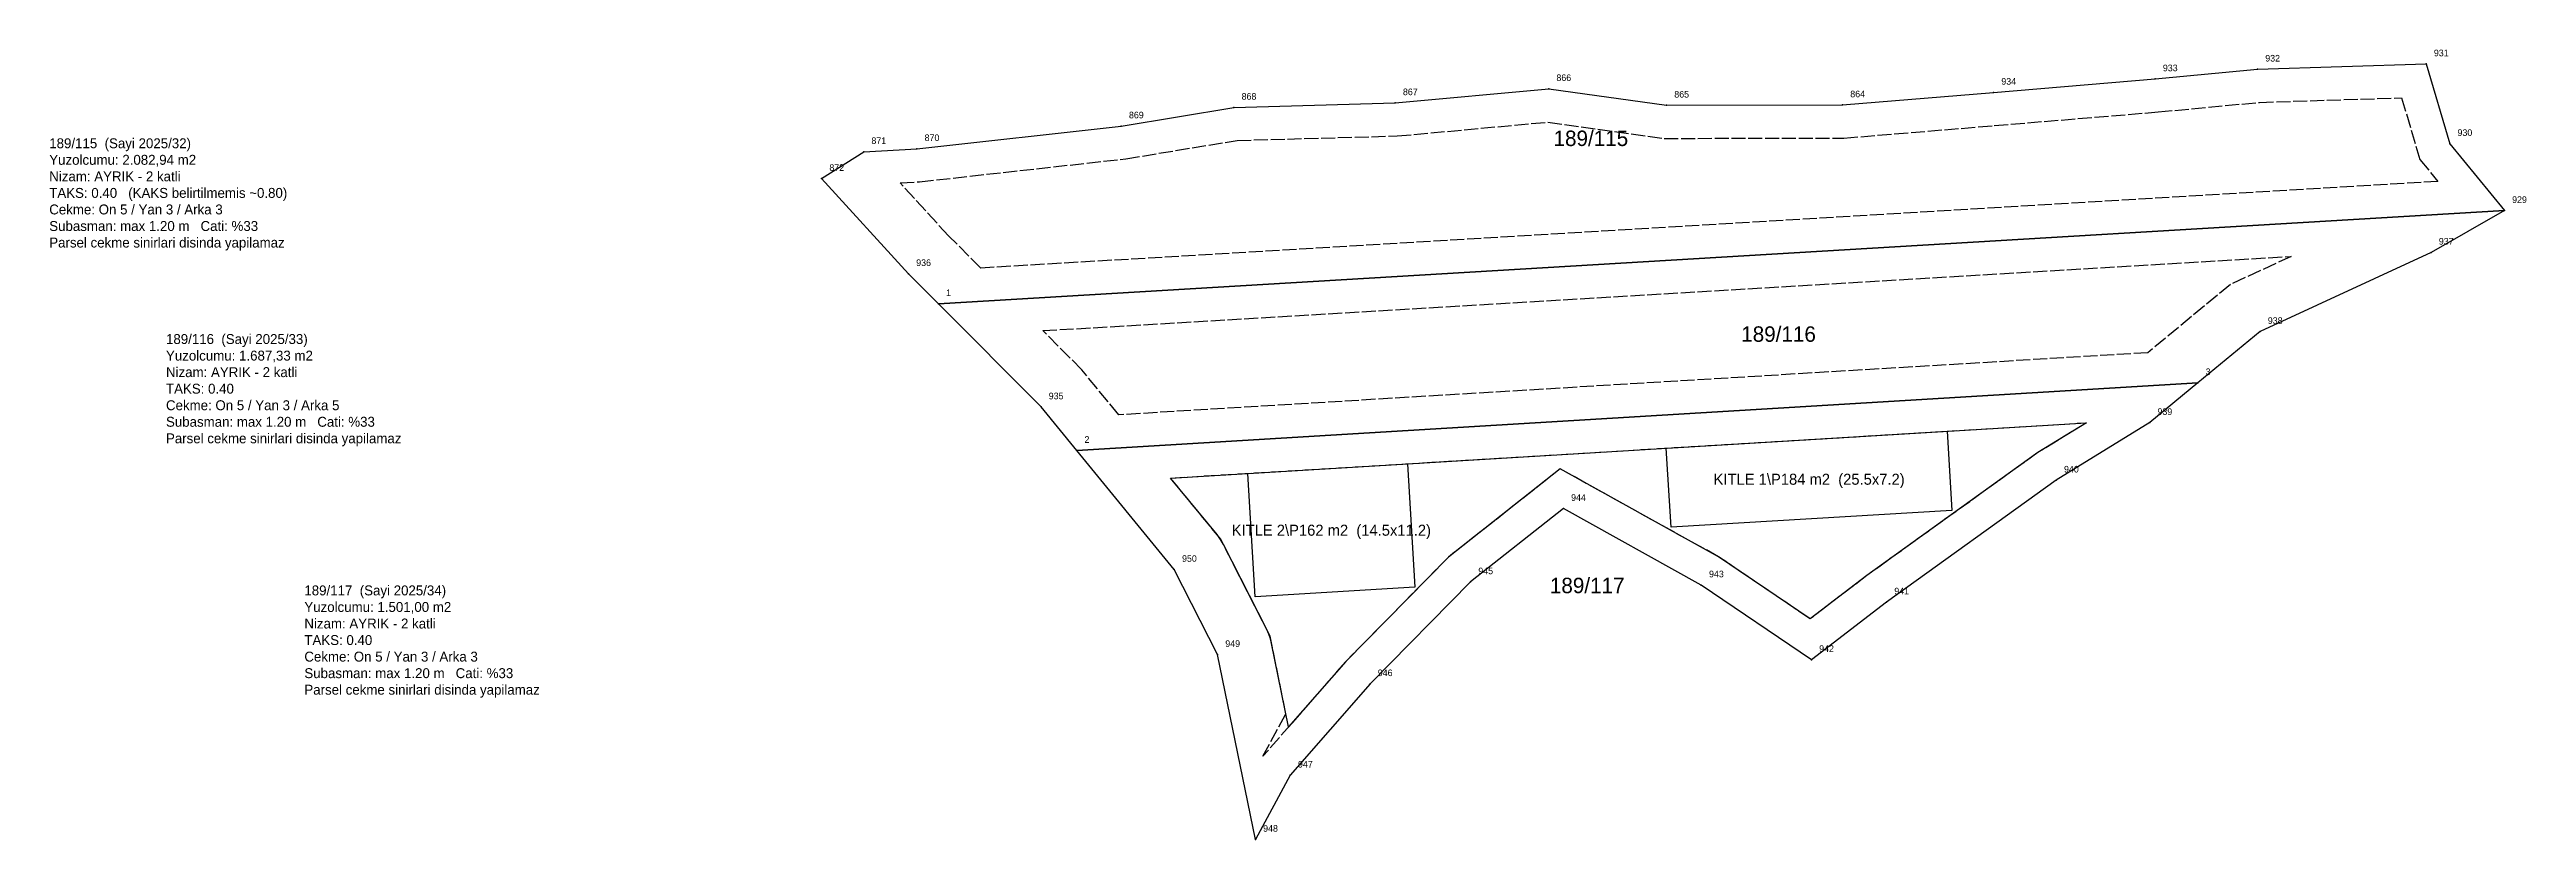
# Model space of a CAD drawing. Header units: metres. Extents: x 566327 to 566551, y 4178520 to 4178592.
import ezdxf
from ezdxf.enums import TextEntityAlignment as Align

# ---------------------------------------------------------------- set-up
doc = ezdxf.new("R2010")
doc.units = ezdxf.units.M
doc.linetypes.add('DASHED', pattern=[1.524, 1.27, -0.254])
for name, color, linetype in [('ADA_SINIR', 5, 'Continuous'), ('BINA_117', 1, 'Continuous'), ('BINA_NO_117', 7, 'Continuous'), ('CEKME_MESAFESI', 2, 'Continuous'), ('IMAR_NOTU', 4, 'Continuous'), ('KUZEY_CEKME_117', 4, 'Continuous'), ('NOKTA', 7, 'Continuous'), ('NOKTA_NO', 8, 'Continuous'), ('PARSEL_BOLME', 1, 'Continuous'), ('PARSEL_NO', 6, 'Continuous'), ('PARSEL_SINIR', 3, 'Continuous'), ('YAPI_YAKLASMA_117', 2, 'Continuous')]:
    doc.layers.add(name, color=color, linetype=linetype)

msp = doc.modelspace()

# ---------------------------------------------------------------- linework, layer by layer
at = {"layer": 'ADA_SINIR'}
msp.add_lwpolyline([(566396.58, 4178580.33), (566400.39, 4178582.76), (566405.21, 4178583.03), (566423.73, 4178585.09), (566433.94, 4178586.78), (566448.56, 4178587.19), (566462.47, 4178588.47), (566473.15, 4178586.97), (566489.1, 4178587), (566502.79, 4178588.14), (566517.43, 4178589.36), (566526.71, 4178590.24), (566541.99, 4178590.72), (566544.13, 4178583.49), (566549.08, 4178577.42), (566542.44, 4178573.64), (566526.94, 4178566.45), (566521.31, 4178561.81), (566516.94, 4178558.2), (566508.47, 4178552.98), (566493.09, 4178541.93), (566486.28, 4178536.71), (566476.3, 4178543.48), (566463.8, 4178550.41), (566455.39, 4178543.76), (566446.28, 4178534.52), (566439.05, 4178526.23), (566435.89, 4178520.41), (566432.46, 4178537.17), (566428.54, 4178544.88), (566419.7, 4178555.67), (566416.46, 4178559.62), (566407.16, 4178568.98), (566404.45, 4178571.7)], close=True, dxfattribs=at)
at = {"layer": 'BINA_117'}
for points in [[(566473.12, 4178555.89), (566498.58, 4178557.43), (566499.01, 4178550.24), (566473.56, 4178548.71), (566473.12, 4178555.89)], [(566435.19, 4178553.6), (566449.67, 4178554.48), (566450.34, 4178543.3), (566435.87, 4178542.42), (566435.19, 4178553.6)]]:
    msp.add_lwpolyline(points, close=True, dxfattribs=at)
at = {"layer": 'CEKME_MESAFESI', "linetype": 'DASHED'}
for points in [[(566405.46, 4178580.04), (566424.14, 4178582.12), (566434.23, 4178583.79), (566448.74, 4178584.19), (566462.4, 4178585.45), (566472.94, 4178583.97), (566489.23, 4178584), (566502.83, 4178585.13), (566517.7, 4178586.37), (566526.9, 4178587.24), (566539.77, 4178587.65), (566541.42, 4178582.06), (566543.05, 4178580.07), (566411, 4178572.21), (566408.07, 4178575.15), (566403.7, 4178579.94), (566405.46, 4178580.04)], [(566423.51, 4178558.91), (566420.17, 4178562.98), (566416.63, 4178566.54), (566529.75, 4178573.27), (566524.25, 4178570.72), (566516.76, 4178564.54), (566423.51, 4178558.91)], [(566486.17, 4178540.41), (566477.87, 4178546.04), (566463.51, 4178554), (566453.38, 4178546), (566444.08, 4178536.56), (566436.57, 4178527.95), (566438.66, 4178531.8), (566437.22, 4178538.83), (566432.75, 4178547.63), (566428.21, 4178553.18), (566511.21, 4178558.19), (566506.81, 4178555.48), (566491.3, 4178544.34), (566486.17, 4178540.41)]]:
    msp.add_lwpolyline(points, close=True, dxfattribs=at)
at = {"layer": 'KUZEY_CEKME_117'}
msp.add_line((566428.21, 4178553.18), (566511.21, 4178558.19), dxfattribs=at)
at = {"layer": 'NOKTA'}
for p in [(566526.71, 4178590.24), (566541.99, 4178590.72), (566462.47, 4178588.47), (566502.79, 4178588.14), (566517.43, 4178589.36), (566433.94, 4178586.78), (566448.56, 4178587.19), (566473.15, 4178586.97), (566489.1, 4178587), (566423.73, 4178585.09), (566544.13, 4178583.49), (566400.39, 4178582.76), (566405.21, 4178583.03), (566396.58, 4178580.33), (566549.08, 4178577.42), (566542.44, 4178573.64), (566404.45, 4178571.7), (566407.16, 4178568.98), (566526.94, 4178566.45), (566521.31, 4178561.81), (566416.46, 4178559.62), (566516.94, 4178558.2), (566419.7, 4178555.67), (566508.47, 4178552.98), (566463.8, 4178550.41), (566428.54, 4178544.88), (566455.39, 4178543.76), (566476.3, 4178543.48), (566493.09, 4178541.93), (566432.46, 4178537.17), (566486.28, 4178536.71), (566446.28, 4178534.52), (566439.05, 4178526.23), (566435.89, 4178520.41)]:
    msp.add_point(p, dxfattribs=at)
at = {"layer": 'PARSEL_BOLME'}
for p, q in [((566407.16, 4178568.98), (566549.08, 4178577.42)), ((566419.7, 4178555.67), (566521.31, 4178561.81))]:
    msp.add_line(p, q, dxfattribs=at)
at = {"layer": 'PARSEL_SINIR'}
for points in [[(566396.58, 4178580.33), (566400.39, 4178582.76), (566405.21, 4178583.03), (566423.73, 4178585.09), (566433.94, 4178586.78), (566448.56, 4178587.19), (566462.47, 4178588.47), (566473.15, 4178586.97), (566489.1, 4178587), (566502.79, 4178588.14), (566517.43, 4178589.36), (566526.71, 4178590.24), (566541.99, 4178590.72), (566544.13, 4178583.49), (566549.08, 4178577.42), (566407.16, 4178568.98), (566404.45, 4178571.7)], [(566407.16, 4178568.98), (566549.08, 4178577.42), (566542.44, 4178573.64), (566526.94, 4178566.45), (566521.31, 4178561.81), (566419.7, 4178555.67), (566416.46, 4178559.62)], [(566419.7, 4178555.67), (566521.31, 4178561.81), (566516.94, 4178558.2), (566508.47, 4178552.98), (566493.09, 4178541.93), (566486.28, 4178536.71), (566476.3, 4178543.48), (566463.8, 4178550.41), (566455.39, 4178543.76), (566446.28, 4178534.52), (566439.05, 4178526.23), (566435.89, 4178520.41), (566432.46, 4178537.17), (566428.54, 4178544.88)]]:
    msp.add_lwpolyline(points, close=True, dxfattribs=at)
at = {"layer": 'YAPI_YAKLASMA_117'}
msp.add_lwpolyline([(566511.21, 4178558.19), (566506.81, 4178555.48), (566491.3, 4178544.34), (566486.17, 4178540.41), (566477.87, 4178546.04), (566463.51, 4178554), (566453.38, 4178546), (566444.08, 4178536.56), (566438.9, 4178530.63), (566437.36, 4178538.17), (566437.25, 4178538.61), (566437.1, 4178539.03), (566436.92, 4178539.44), (566433, 4178547.15), (566432.73, 4178547.61), (566432.41, 4178548.05), (566428.21, 4178553.18), (566511.21, 4178558.19)], close=True, dxfattribs=at)

# ---------------------------------------------------------------- texts
at = {"layer": 'BINA_NO_117'}
for s, p in [('KITLE 1\\P184 m2  (25.5x7.2)', (566486.07, 4178553.07)), ('KITLE 2\\P162 m2  (14.5x11.2)', (566442.77, 4178548.45))]:
    msp.add_text(s, height=1, dxfattribs=at).set_placement(p, align=Align.MIDDLE_CENTER)
at = {"layer": 'IMAR_NOTU', "char_height": 0.9, "width": 60, "attachment_point": 1}
for s, insert in [('189/115  (Sayi 2025/32)\\PYuzolcumu: 2.082,94 m2\\PNizam: AYRIK - 2 katli\\PTAKS: 0.40   (KAKS belirtilmemis ~0.80)\\PCekme: On 5 / Yan 3 / Arka 3\\PSubasman: max 1.20 m   Cati: %33\\PParsel cekme sinirlari disinda yapilamaz', (566326.58, 4178583.98)), ('189/116  (Sayi 2025/33)\\PYuzolcumu: 1.687,33 m2\\PNizam: AYRIK - 2 katli\\PTAKS: 0.40\\PCekme: On 5 / Yan 3 / Arka 5\\PSubasman: max 1.20 m   Cati: %33\\PParsel cekme sinirlari disinda yapilamaz', (566337.16, 4178566.23)), ('189/117  (Sayi 2025/34)\\PYuzolcumu: 1.501,00 m2\\PNizam: AYRIK - 2 katli\\PTAKS: 0.40\\PCekme: On 5 / Yan 3 / Arka 3\\PSubasman: max 1.20 m   Cati: %33\\PParsel cekme sinirlari disinda yapilamaz', (566349.7, 4178543.44))]:
    msp.add_mtext(s, dxfattribs=dict(at, insert=insert))
at = {"layer": 'NOKTA_NO'}
for s, p in [('933', (566518.13, 4178590.06)), ('932', (566527.41, 4178590.94)), ('931', (566542.69, 4178591.42)), ('868', (566434.64, 4178587.48)), ('867', (566449.26, 4178587.89)), ('866', (566463.17, 4178589.17)), ('865', (566473.85, 4178587.67)), ('864', (566489.8, 4178587.7)), ('934', (566503.49, 4178588.84)), ('869', (566424.43, 4178585.79)), ('871', (566401.09, 4178583.46)), ('870', (566405.91, 4178583.73)), ('930', (566544.83, 4178584.19)), ('872', (566397.28, 4178581.03)), ('929', (566549.78, 4178578.12)), ('937', (566543.14, 4178574.34)), ('936', (566405.15, 4178572.4)), ('1', (566407.86, 4178569.68)), ('938', (566527.64, 4178567.15)), ('3', (566522.01, 4178562.51)), ('935', (566417.16, 4178560.32)), ('939', (566517.64, 4178558.9)), ('2', (566420.4, 4178556.37)), ('940', (566509.17, 4178553.68)), ('944', (566464.5, 4178551.11)), ('950', (566429.24, 4178545.58)), ('945', (566456.09, 4178544.46)), ('943', (566477, 4178544.18)), ('941', (566493.79, 4178542.63)), ('949', (566433.16, 4178537.87)), ('942', (566486.98, 4178537.41)), ('946', (566446.98, 4178535.22)), ('947', (566439.75, 4178526.93)), ('948', (566436.59, 4178521.11))]:
    msp.add_text(s, height=0.6, dxfattribs=at).set_placement(p)
at = {"layer": 'PARSEL_NO'}
for s, p in [('189/115', (566466.29, 4178583.98)), ('189/116', (566483.3, 4178566.23)), ('189/117', (566465.96, 4178543.44))]:
    msp.add_text(s, height=1.4, dxfattribs=at).set_placement(p, align=Align.MIDDLE_CENTER)

doc.saveas('drawing.dxf')
